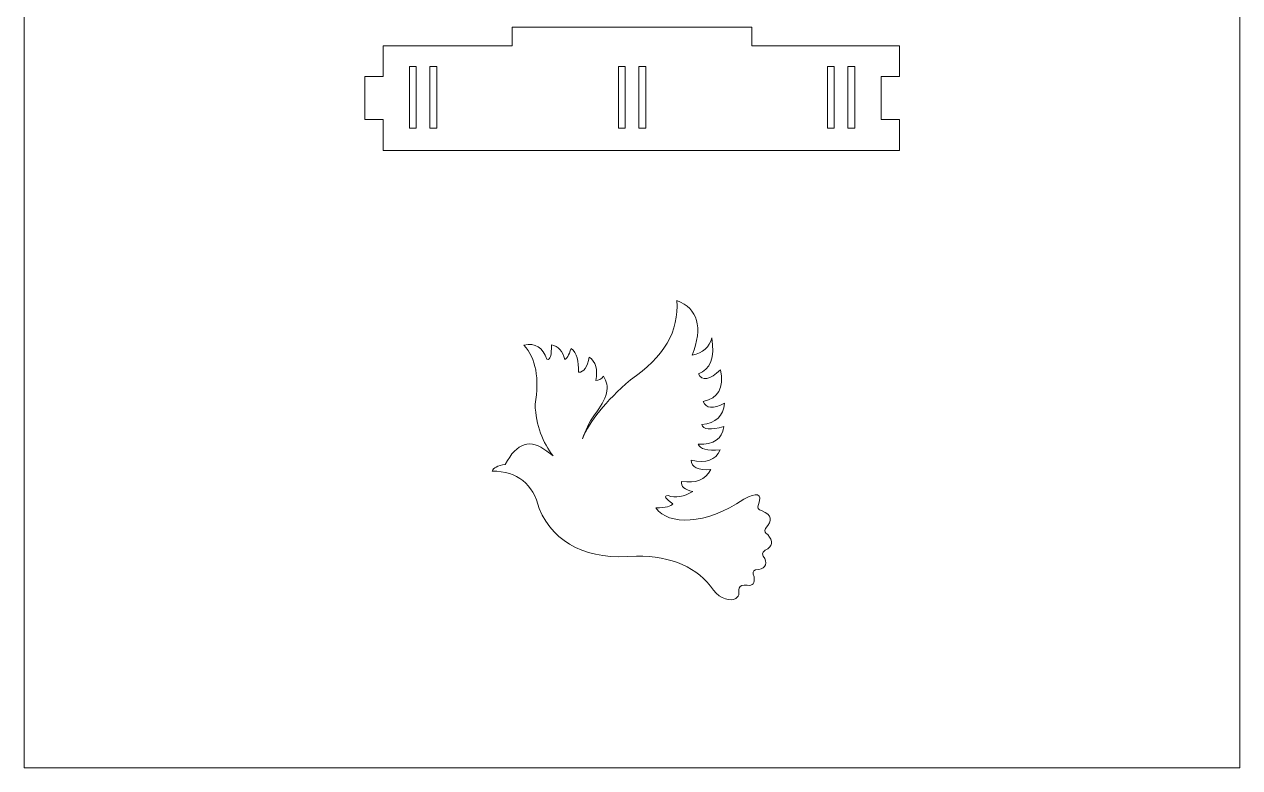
# Model space of a CAD drawing. Header units: millimetres. Extents: x -989 to 989, y -553 to 553.
# Drawn here: x 0 to 197.7, y 150.4 to 271.3 of the extents above; entities that cross this region are included whole.
import ezdxf

# ---------------------------------------------------------------- set-up
doc = ezdxf.new("R2010")
doc.units = ezdxf.units.MM
doc.header["$MEASUREMENT"] = 0
doc.layers.add('Camada 1', color=7, linetype='Continuous')

msp = doc.modelspace()

# ---------------------------------------------------------------- linework, layer by layer
at = {"layer": 'Camada 1', "color": 142, "lineweight": 20}
msp.add_lwpolyline([(0, 150.4111), (197.7358, 150.4111), (197.7358, 414.1477), (0, 414.1477), (0, 150.4111)], close=True, dxfattribs=at)
at = {"layer": 'Camada 1', "lineweight": 9}
for points, knots in [([(142.3912, 250.7797), (112.2997, 250.7797), (88.4827, 250.7797), (58.3912, 250.7797), (58.3912, 250.7797), (58.3912, 250.7797), (58.3912, 255.7797), (58.3912, 255.7797), (58.3912, 255.7797), (58.3912, 255.7797), (55.3912, 255.7797), (55.3912, 255.7797), (55.3912, 255.7797), (55.3912, 255.7797), (55.3912, 262.7797), (55.3912, 262.7797), (55.3912, 262.7797), (55.3912, 262.7797), (58.3912, 262.7797), (58.3912, 262.7797), (58.3912, 262.7797), (58.3912, 262.7797), (58.3912, 267.7797), (58.3912, 267.7797), (58.3912, 267.7797), (58.3912, 267.7797), (67.8912, 267.7797), (67.8912, 267.7797), (67.8912, 267.7797), (67.8912, 267.7797), (67.8912, 267.7797), (67.8912, 267.7797), (67.8912, 267.7797), (67.8912, 267.7797), (79.368, 267.7797), (79.368, 267.7797), (79.368, 267.7797), (79.368, 267.7797), (79.368, 270.7797), (79.368, 270.7797), (79.368, 270.7797), (91.6107, 270.7797), (106.1481, 270.7797), (118.3908, 270.7797), (118.3908, 270.7797), (118.3908, 270.7797), (118.3908, 267.7797), (118.3908, 267.7797), (118.3908, 267.7797), (118.3908, 267.7797), (129.8912, 267.7797), (129.8912, 267.7797), (129.8912, 267.7797), (129.8912, 267.7797), (129.8912, 267.7797), (129.8912, 267.7797), (129.8912, 267.7797), (129.8912, 267.7797), (142.3912, 267.7797), (142.3912, 267.7797), (142.3912, 267.7797), (142.3912, 267.7797), (142.3912, 262.7797), (142.3912, 262.7797), (142.3912, 262.7797), (142.3912, 262.7797), (139.3912, 262.7797), (139.3912, 262.7797), (139.3912, 262.7797), (139.3912, 262.7797), (139.3912, 255.7797), (139.3912, 255.7797), (139.3912, 255.7797), (139.3912, 255.7797), (142.3912, 255.7797), (142.3912, 255.7797), (142.3912, 255.7797), (142.3912, 255.7797), (142.3912, 250.7797), (142.3912, 250.7797)], [0, 0, 0, 0, 0.04761905, 0.04761905, 0.04761905, 0.04761905, 0.0952381, 0.0952381, 0.0952381, 0.0952381, 0.14285714, 0.14285714, 0.14285714, 0.14285714, 0.19047619, 0.19047619, 0.19047619, 0.19047619, 0.23809524, 0.23809524, 0.23809524, 0.23809524, 0.28571429, 0.28571429, 0.28571429, 0.28571429, 0.33333333, 0.33333333, 0.33333333, 0.33333333, 0.38095238, 0.38095238, 0.38095238, 0.38095238, 0.42857143, 0.42857143, 0.42857143, 0.42857143, 0.47619048, 0.47619048, 0.47619048, 0.47619048, 0.52380952, 0.52380952, 0.52380952, 0.52380952, 0.57142857, 0.57142857, 0.57142857, 0.57142857, 0.61904762, 0.61904762, 0.61904762, 0.61904762, 0.66666667, 0.66666667, 0.66666667, 0.66666667, 0.71428571, 0.71428571, 0.71428571, 0.71428571, 0.76190476, 0.76190476, 0.76190476, 0.76190476, 0.80952381, 0.80952381, 0.80952381, 0.80952381, 0.85714286, 0.85714286, 0.85714286, 0.85714286, 0.9047619, 0.9047619, 0.9047619, 0.9047619, 1, 1, 1, 1]), ([(63.7702, 254.3914), (63.7702, 254.3914), (62.657, 254.3914), (62.657, 254.3914), (62.657, 254.3914), (62.657, 254.3914), (62.657, 264.3914), (62.657, 264.3914), (62.657, 264.3914), (62.657, 264.3914), (63.7702, 264.3914), (63.7702, 264.3914), (63.7702, 264.3914), (63.7702, 264.3914), (63.7702, 254.3914), (63.7702, 254.3914)], [0, 0, 0, 0, 0.2, 0.2, 0.2, 0.2, 0.4, 0.4, 0.4, 0.4, 0.6, 0.6, 0.6, 0.6, 1, 1, 1, 1]), ([(67.1098, 254.3914), (67.1098, 254.3914), (65.9966, 254.3914), (65.9966, 254.3914), (65.9966, 254.3914), (65.9966, 254.3914), (65.9966, 264.3914), (65.9966, 264.3914), (65.9966, 264.3914), (65.9966, 264.3914), (67.1098, 264.3914), (67.1098, 264.3914), (67.1098, 264.3914), (67.1098, 264.3914), (67.1098, 254.3914), (67.1098, 254.3914)], [0, 0, 0, 0, 0.2, 0.2, 0.2, 0.2, 0.4, 0.4, 0.4, 0.4, 0.6, 0.6, 0.6, 0.6, 1, 1, 1, 1]), ([(97.778, 254.3914), (97.778, 254.3914), (96.6648, 254.3914), (96.6648, 254.3914), (96.6648, 254.3914), (96.6648, 254.3914), (96.6648, 264.3914), (96.6648, 264.3914), (96.6648, 264.3914), (96.6648, 264.3914), (97.778, 264.3914), (97.778, 264.3914), (97.778, 264.3914), (97.778, 264.3914), (97.778, 254.3914), (97.778, 254.3914)], [0, 0, 0, 0, 0.2, 0.2, 0.2, 0.2, 0.4, 0.4, 0.4, 0.4, 0.6, 0.6, 0.6, 0.6, 1, 1, 1, 1]), ([(101.1176, 254.3914), (101.1176, 254.3914), (100.0044, 254.3914), (100.0044, 254.3914), (100.0044, 254.3914), (100.0044, 254.3914), (100.0044, 264.3914), (100.0044, 264.3914), (100.0044, 264.3914), (100.0044, 264.3914), (101.1176, 264.3914), (101.1176, 264.3914), (101.1176, 264.3914), (101.1176, 264.3914), (101.1176, 254.3914), (101.1176, 254.3914)], [0, 0, 0, 0, 0.2, 0.2, 0.2, 0.2, 0.4, 0.4, 0.4, 0.4, 0.6, 0.6, 0.6, 0.6, 1, 1, 1, 1]), ([(131.7697, 254.3914), (131.7697, 254.3914), (130.6565, 254.3914), (130.6565, 254.3914), (130.6565, 254.3914), (130.6565, 254.3914), (130.6565, 264.3914), (130.6565, 264.3914), (130.6565, 264.3914), (130.6565, 264.3914), (131.7697, 264.3914), (131.7697, 264.3914), (131.7697, 264.3914), (131.7697, 264.3914), (131.7697, 254.3914), (131.7697, 254.3914)], [0, 0, 0, 0, 0.2, 0.2, 0.2, 0.2, 0.4, 0.4, 0.4, 0.4, 0.6, 0.6, 0.6, 0.6, 1, 1, 1, 1]), ([(135.1093, 254.3914), (135.1093, 254.3914), (133.9961, 254.3914), (133.9961, 254.3914), (133.9961, 254.3914), (133.9961, 254.3914), (133.9961, 264.3914), (133.9961, 264.3914), (133.9961, 264.3914), (133.9961, 264.3914), (135.1093, 264.3914), (135.1093, 264.3914), (135.1093, 264.3914), (135.1093, 264.3914), (135.1093, 254.3914), (135.1093, 254.3914)], [0, 0, 0, 0, 0.2, 0.2, 0.2, 0.2, 0.4, 0.4, 0.4, 0.4, 0.6, 0.6, 0.6, 0.6, 1, 1, 1, 1])]:
    msp.add_open_spline(points, degree=3, knots=knots, dxfattribs=at)
at = {"layer": 'Camada 1', "color": 250, "lineweight": 20}
msp.add_open_spline([(98.5985, 213.4784), (94.5534, 209.9436), (91.9568, 206.751), (90.8091, 203.9011), (90.8091, 203.9011), (91.2426, 205.16), (91.8881, 206.4556), (92.746, 207.7879), (92.746, 207.7879), (94.8567, 210.3829), (95.3488, 212.4695), (94.2223, 214.0476), (94.2223, 214.0476), (93.8813, 213.6101), (93.4681, 213.3782), (92.9827, 213.352), (92.9827, 213.352), (93.3209, 215.1532), (92.957, 216.4266), (91.8912, 217.1722), (91.8912, 217.1722), (91.6368, 215.5271), (91.0568, 214.703), (90.1513, 214.6996), (90.1513, 214.6996), (90.2406, 216.5032), (89.8511, 217.7987), (88.9828, 218.5861), (88.9828, 218.5861), (88.562, 217.4238), (88.2133, 216.8199), (87.9365, 216.7744), (87.9365, 216.7744), (87.5843, 218.1269), (86.8546, 218.9281), (85.7474, 219.1779), (85.7474, 219.1779), (85.8109, 217.4416), (85.5717, 216.6537), (85.0301, 216.8143), (85.0301, 216.8143), (84.3732, 218.7393), (83.1271, 219.5041), (81.292, 219.1088), (81.292, 219.1088), (83.2382, 216.9308), (83.8374, 213.7244), (83.0895, 209.4895), (83.0895, 209.4895), (83.3027, 206.0399), (84.2939, 203.2391), (86.063, 201.0867), (86.063, 201.0867), (86.063, 201.0867), (85.0296, 201.8571), (85.0296, 201.8571), (85.0296, 201.8571), (82.3772, 203.971), (80.1175, 203.2597), (78.2507, 199.723), (78.2507, 199.723), (76.9868, 199.505), (76.2833, 199.1447), (76.1403, 198.642), (76.1403, 198.642), (80.2324, 198.5941), (82.7711, 196.5577), (83.7562, 192.5327), (83.7562, 192.5327), (86.3615, 186.6968), (91.634, 184.1239), (99.5736, 184.8138), (99.5736, 184.8138), (105.3636, 184.8121), (109.5442, 182.9669), (112.1156, 179.2781), (112.1156, 179.2781), (113.2953, 177.8178), (114.9011, 177.3888), (115.7391, 177.9136), (115.7391, 177.9136), (116.5661, 178.4314), (116.0869, 179.0374), (116.304, 179.6066), (116.304, 179.6066), (116.4545, 180.0012), (116.8811, 180.1523), (117.5838, 180.0598), (117.5838, 180.0598), (118.5239, 179.9426), (118.9027, 180.4053), (118.72, 181.4475), (118.72, 181.4475), (118.4355, 182.065), (118.5227, 182.4352), (118.9817, 182.5582), (118.9817, 182.5582), (120.4328, 182.6928), (120.9332, 183.3216), (120.4828, 184.4447), (120.4828, 184.4447), (119.9671, 184.9668), (119.98, 185.4036), (120.5214, 185.7553), (120.5214, 185.7553), (121.7936, 186.382), (121.9358, 187.2321), (120.9479, 188.3054), (120.9479, 188.3054), (120.513, 188.4906), (120.3869, 188.8252), (120.5697, 189.3094), (120.5697, 189.3094), (121.8068, 190.5828), (121.6242, 191.5351), (120.0219, 192.1663), (120.0219, 192.1663), (119.3604, 192.3284), (119.1761, 192.6749), (119.4692, 193.2058), (119.4692, 193.2058), (120.0389, 194.9819), (119.2382, 195.2626), (117.0669, 194.0478), (117.0669, 194.0478), (110.7708, 189.8219), (104.8155, 189.7756), (102.7622, 192.6407), (102.7622, 192.6407), (104.3275, 192.6571), (105.2368, 192.8818), (105.4901, 193.3147), (105.4901, 193.3147), (104.2517, 194.1848), (103.9989, 194.627), (104.7319, 194.6413), (104.7319, 194.6413), (105.9631, 194.2019), (107.307, 194.4323), (108.7634, 195.3325), (108.7634, 195.3325), (107.4206, 195.5961), (106.8151, 196.1371), (106.9472, 196.9558), (106.9472, 196.9558), (109.2209, 196.5777), (110.7989, 197.2153), (111.6811, 198.8682), (111.6811, 198.8682), (109.5972, 198.753), (108.5409, 199.2673), (108.512, 200.4113), (108.512, 200.4113), (110.915, 199.8495), (112.4846, 200.4009), (113.2208, 202.0653), (113.2208, 202.0653), (111.0977, 201.8902), (109.9045, 202.208), (109.6412, 203.0189), (109.6412, 203.0189), (112.1521, 202.8921), (113.541, 203.8377), (113.808, 205.8556), (113.808, 205.8556), (111.642, 205.2577), (110.4447, 205.3764), (110.2162, 206.2116), (110.2162, 206.2116), (112.5173, 206.4163), (113.7577, 207.5709), (113.9374, 209.6753), (113.9374, 209.6753), (112.0424, 208.7055), (110.8859, 208.8007), (110.4677, 209.961), (110.4677, 209.961), (112.9064, 210.4166), (113.842, 212.13), (113.2746, 215.1012), (113.2746, 215.1012), (111.5036, 213.4455), (110.2995, 213.2321), (109.6625, 214.4612), (109.6625, 214.4612), (111.6299, 215.1481), (112.3565, 217.1009), (111.8422, 220.3196), (111.8422, 220.3196), (111.496, 218.7616), (110.4379, 217.8186), (108.668, 217.4905), (108.668, 217.4905), (110.4361, 222.0395), (109.6009, 225.0031), (106.1624, 226.3815), (106.1624, 226.3815), (106.5646, 221.4003), (104.0433, 217.0993), (98.5985, 213.4784)], degree=3, knots=[0, 0, 0, 0, 0.01960784, 0.01960784, 0.01960784, 0.01960784, 0.03921569, 0.03921569, 0.03921569, 0.03921569, 0.05882353, 0.05882353, 0.05882353, 0.05882353, 0.07843137, 0.07843137, 0.07843137, 0.07843137, 0.09803922, 0.09803922, 0.09803922, 0.09803922, 0.11764706, 0.11764706, 0.11764706, 0.11764706, 0.1372549, 0.1372549, 0.1372549, 0.1372549, 0.15686275, 0.15686275, 0.15686275, 0.15686275, 0.17647059, 0.17647059, 0.17647059, 0.17647059, 0.19607843, 0.19607843, 0.19607843, 0.19607843, 0.21568627, 0.21568627, 0.21568627, 0.21568627, 0.23529412, 0.23529412, 0.23529412, 0.23529412, 0.25490196, 0.25490196, 0.25490196, 0.25490196, 0.2745098, 0.2745098, 0.2745098, 0.2745098, 0.29411765, 0.29411765, 0.29411765, 0.29411765, 0.31372549, 0.31372549, 0.31372549, 0.31372549, 0.33333333, 0.33333333, 0.33333333, 0.33333333, 0.35294118, 0.35294118, 0.35294118, 0.35294118, 0.37254902, 0.37254902, 0.37254902, 0.37254902, 0.39215686, 0.39215686, 0.39215686, 0.39215686, 0.41176471, 0.41176471, 0.41176471, 0.41176471, 0.43137255, 0.43137255, 0.43137255, 0.43137255, 0.45098039, 0.45098039, 0.45098039, 0.45098039, 0.47058824, 0.47058824, 0.47058824, 0.47058824, 0.49019608, 0.49019608, 0.49019608, 0.49019608, 0.50980392, 0.50980392, 0.50980392, 0.50980392, 0.52941176, 0.52941176, 0.52941176, 0.52941176, 0.54901961, 0.54901961, 0.54901961, 0.54901961, 0.56862745, 0.56862745, 0.56862745, 0.56862745, 0.58823529, 0.58823529, 0.58823529, 0.58823529, 0.60784314, 0.60784314, 0.60784314, 0.60784314, 0.62745098, 0.62745098, 0.62745098, 0.62745098, 0.64705882, 0.64705882, 0.64705882, 0.64705882, 0.66666667, 0.66666667, 0.66666667, 0.66666667, 0.68627451, 0.68627451, 0.68627451, 0.68627451, 0.70588235, 0.70588235, 0.70588235, 0.70588235, 0.7254902, 0.7254902, 0.7254902, 0.7254902, 0.74509804, 0.74509804, 0.74509804, 0.74509804, 0.76470588, 0.76470588, 0.76470588, 0.76470588, 0.78431373, 0.78431373, 0.78431373, 0.78431373, 0.80392157, 0.80392157, 0.80392157, 0.80392157, 0.82352941, 0.82352941, 0.82352941, 0.82352941, 0.84313725, 0.84313725, 0.84313725, 0.84313725, 0.8627451, 0.8627451, 0.8627451, 0.8627451, 0.88235294, 0.88235294, 0.88235294, 0.88235294, 0.90196078, 0.90196078, 0.90196078, 0.90196078, 0.92156863, 0.92156863, 0.92156863, 0.92156863, 0.94117647, 0.94117647, 0.94117647, 0.94117647, 0.96078431, 0.96078431, 0.96078431, 0.96078431, 1, 1, 1, 1], dxfattribs=at)

doc.saveas('drawing.dxf')
